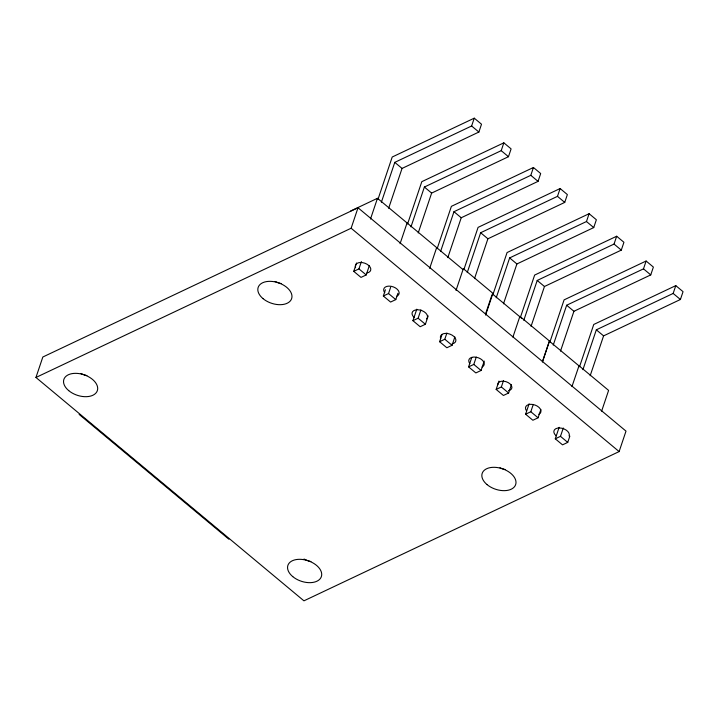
<?xml version="1.0" encoding="UTF-8"?>
<svg xmlns="http://www.w3.org/2000/svg" width="719" height="719" viewBox="0 0 719 719"><rect width="100%" height="100%" fill="white"/><g stroke="black" fill="none" stroke-linecap="round" stroke-linejoin="round"><path stroke-width="1.08" d="M35.95 377.466L42.834 357.01L358.017 207.764L626.006 431.121L619.122 451.586L303.939 600.832L35.95 377.466L351.133 228.229L358.017 207.764M370.492 219.043L377.475 198.291L462.865 269.463M369.359 265.545L366.205 274.937L361.001 277.399L353.739 271.351L356.552 263.001M377.987 199.316L392.214 157.012L474.252 118.168L481.514 124.216L478.881 132.044L402.047 168.426L388.637 208.276M353.739 271.351L358.943 268.888L361.396 261.581M381.376 202.228L394.785 162.368L471.619 125.987L474.252 118.168M400.079 243.705L407.062 222.962M397.895 293.343L395.792 299.598L390.588 302.061L383.326 296.012L385.438 289.757M407.574 223.977L421.81 181.673L503.839 142.829L511.101 148.878L508.468 156.706L431.634 193.087L418.224 232.938M383.326 296.012L388.53 293.55L390.642 287.294M410.971 226.889L424.381 187.039L501.215 150.657L503.839 142.829M429.674 268.376L436.658 247.624M428.191 315.92L425.378 324.26L420.175 326.732L412.922 320.674L416.786 309.197M437.161 248.639L451.397 206.335L533.435 167.491L540.688 173.54L538.055 181.368L461.23 217.749L447.82 257.6M412.922 320.674L418.125 318.211L420.93 309.871M440.558 251.551L453.968 211.701L530.802 175.319L533.435 167.491M456.008 290.449L463.333 268.654L492.928 293.325L485.595 315.111M454.875 336.95L452.062 345.3L446.858 347.762L439.597 341.714L442.059 334.416M463.845 269.679L478.081 227.375L560.119 188.531L567.372 194.579L564.739 202.407L487.904 238.789L474.495 278.639M439.597 341.714L444.8 339.251L446.912 332.987M467.242 272.591L480.651 232.731L557.486 196.35L560.119 188.531M485.693 313.547L491.985 294.871M484.211 361.082L481.056 370.474L475.852 372.936L468.59 366.888L471.754 357.496M492.839 294.853L507.075 252.549L589.104 213.705L596.366 219.753L593.732 227.581L516.898 263.963L503.489 303.813M468.59 366.888L473.794 364.425L476.257 357.118M496.227 297.765L509.645 257.914L586.47 221.533L589.104 213.705M512.908 337.112L519.891 316.369L549.487 341.031L542.503 361.783M511.425 384.656L508.621 393.005L503.417 395.468L496.155 389.419L498.968 381.079M520.403 317.385L534.639 275.08L616.668 236.236L623.93 242.285L621.297 250.113L544.463 286.495L531.053 326.345M496.155 389.419L501.359 386.957L503.471 380.702M523.8 320.297L537.21 280.446L614.044 244.065L616.668 236.236M542.36 361.9L549.343 341.157L578.939 365.818M540.877 409.444L538.073 417.793L532.869 420.256L525.607 414.207L529.121 403.772M549.855 342.172L564.091 299.868L646.12 261.024L653.382 267.073L650.749 274.901L573.915 311.282L560.505 351.133M525.607 414.207L530.811 411.744L533.273 404.438M553.253 345.084L566.662 305.233L643.496 268.852L646.12 261.024M571.956 386.57L579.011 365.746L608.607 390.408L601.623 411.16M569.843 436.127L567.74 442.392L562.537 444.854L555.275 438.806L559.139 427.329M579.523 366.762L593.759 324.467L675.788 285.623L683.05 291.671L680.417 299.49L603.583 335.872L590.173 375.722M555.275 438.806L560.478 436.343L563.292 427.994M582.92 369.674L596.33 329.823L673.155 293.442L675.788 285.623M350.683 210.982L377.475 198.291M557.486 196.35L564.739 202.407M614.044 244.065L621.297 250.113M643.496 268.852L650.749 274.901M673.155 293.442L680.417 299.49M586.47 221.533L593.732 227.581M471.619 125.987L478.881 132.044M501.215 150.657L508.468 156.706M530.802 175.319L538.055 181.368M480.651 232.731L487.904 238.789M537.21 280.446L544.463 286.495M566.662 305.233L573.915 311.282M596.33 329.823L603.583 335.872M509.645 257.914L516.898 263.963M394.785 162.368L402.047 168.426M424.381 187.039L431.634 193.087M453.968 211.701L461.23 217.749M492.326 293.837L521.922 318.499M351.133 228.229L619.122 451.586M444.8 339.251L452.062 345.3M501.359 386.957L508.621 393.005M560.478 436.343L567.74 442.392M530.811 411.744L538.073 417.793M473.794 364.425L481.056 370.474M358.943 268.888L366.205 274.937M388.53 293.55L395.792 299.598M418.125 318.211L425.378 324.26M79.126 414.396L228.867 539.205M469.84 363.607A8.026 4.907 18.6 0 1 471.943 357.316A8.026 4.907 18.6 0 1 482.368 360.201A8.026 4.907 18.6 0 1 482.081 366.996M414.378 317.618A8.026 4.907 18.6 0 1 413.749 310.653A8.026 4.907 18.6 0 1 424.12 311.74A8.026 4.907 18.6 0 1 426.565 318.894M384.755 292.687A8.026 4.907 18.6 0 1 386.858 286.396A8.026 4.907 18.6 0 1 397.274 289.281A8.026 4.907 18.6 0 1 396.996 296.075M355.59 267.675A8.026 4.907 18.6 0 1 360.273 262.489A8.026 4.907 18.6 0 1 370.033 266.974A8.026 4.907 18.6 0 1 367.05 272.941M440.675 338.586A8.026 4.907 18.6 0 1 445.358 333.4A8.026 4.907 18.6 0 1 455.118 337.894A8.026 4.907 18.6 0 1 452.134 343.862M556.191 435.813A8.026 4.907 18.6 0 1 559.454 427.949A8.026 4.907 18.6 0 1 569.124 436.011M526.569 410.882A8.026 4.907 18.6 0 1 528.663 404.59A8.026 4.907 18.6 0 1 539.088 407.475A8.026 4.907 18.6 0 1 538.81 414.27M497.8 384.629A7.298 4.458 18.6 0 1 508.288 382.643A7.298 4.458 18.6 0 1 508.495 390.669M281.183 283.583A17.651 10.794 18.6 0 1 275.098 281.471M86.891 375.579A17.651 10.794 18.6 0 1 80.807 373.467M505.205 469.552A17.651 10.794 18.6 0 1 499.957 467.826M310.914 561.557A17.651 10.794 18.6 0 1 304.011 559.031M487.051 484.606A17.651 10.794 18.6 0 0 515.496 485.037A17.651 10.794 18.6 0 0 494.223 467.305A17.651 10.794 18.6 0 0 487.051 484.606M68.727 390.633A17.651 10.794 18.6 0 0 97.182 391.073A17.651 10.794 18.6 0 0 75.908 373.341A17.651 10.794 18.6 0 0 68.727 390.633M292.759 576.611A17.651 10.794 18.6 0 0 321.204 577.042A17.651 10.794 18.6 0 0 299.931 559.31A17.651 10.794 18.6 0 0 292.759 576.611M263.028 298.637A17.651 10.794 18.6 0 0 291.474 299.068A17.651 10.794 18.6 0 0 270.2 281.336A17.651 10.794 18.6 0 0 263.028 298.637"/></g></svg>
